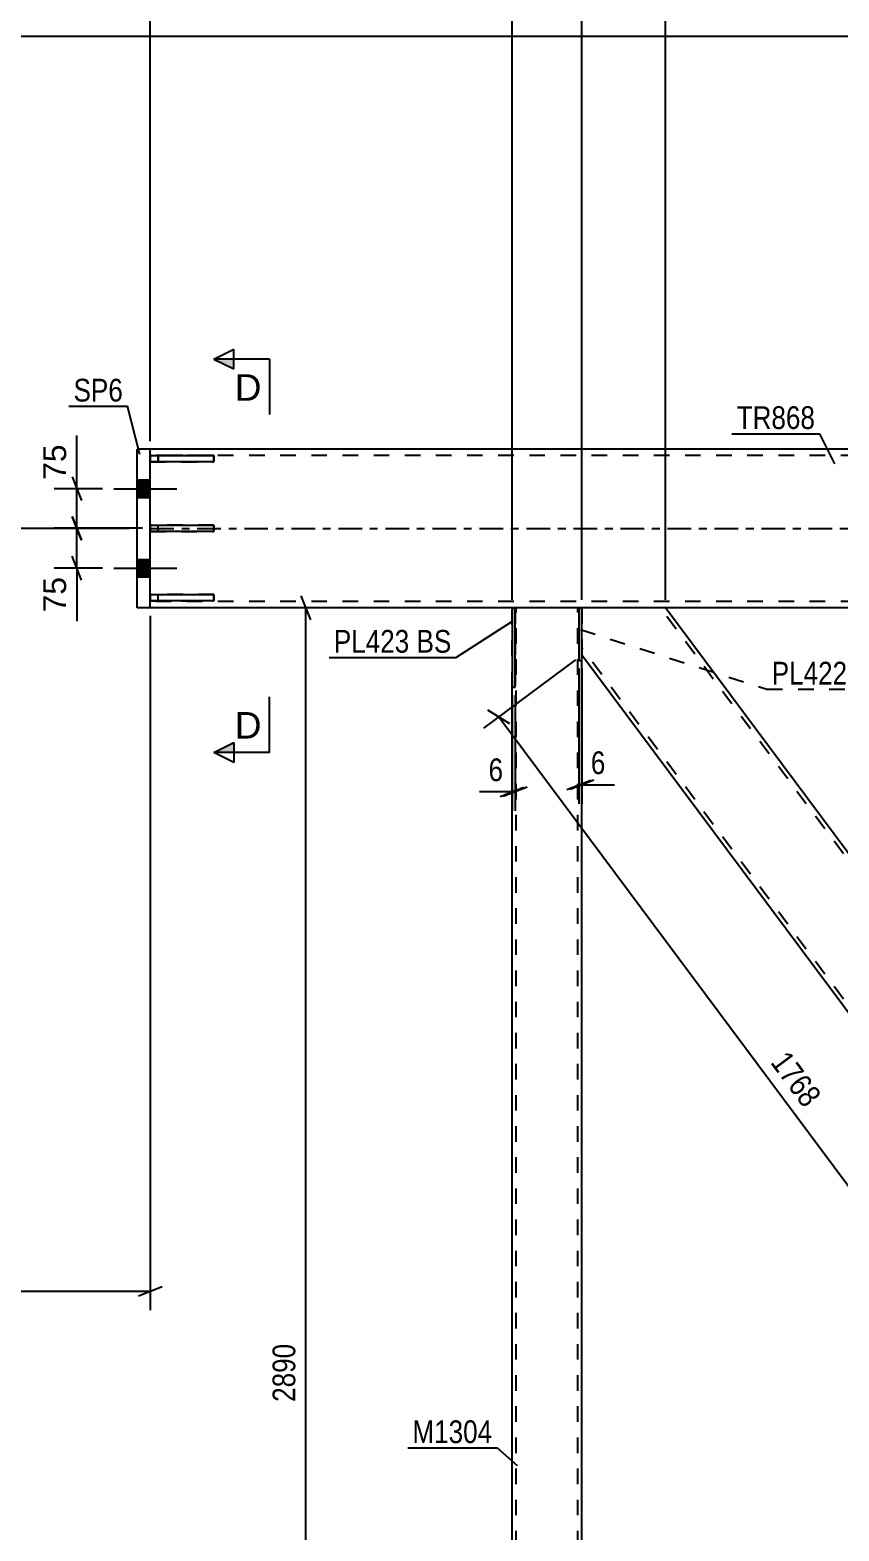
# Model space of a CAD drawing. Header units: millimetres. Extents: x -130 to 1059, y -611 to 230.
# Drawn here: x -15.1 to 86.7, y -126.3 to 62.8 of the extents above; entities that cross this region are included whole.
import ezdxf

# ---------------------------------------------------------------- set-up
doc = ezdxf.new("R2010")
doc.units = ezdxf.units.MM
doc.linetypes.add('DXK_LINE_DOT2', pattern=[3.9198, 1.9599, -1.9599])
doc.linetypes.add('DXK_LINE_DOT3', pattern=[5.9187, 2.979, -0.9799, 0.9799, -0.9799])
doc.styles.add('Arial', font='ARIAL.TTF', dxfattribs={"height": 0.2})
doc.styles.add('Arial Narrow', font='ARIALN.TTF', dxfattribs={"height": 0.2})

# ---------------------------------------------------------------- blocks, each defined once
blk = doc.blocks.new('Part-814407902-1594 - 1390')
at = {"color": 2, "linetype": 'Continuous'}
for p, q in [((-1.67, -10), (-1.67, 10)), ((0, 10), (-1.67, 10)), ((0, -10), (0, 10)), ((0, -10), (-1.67, -10))]:
    blk.add_line(p, q, dxfattribs=at)
blk = doc.blocks.new('Part-814407902-1664 - 1390')
at = {"color": 2, "linetype": 'Continuous'}
for p, q in [((125.77, 10), (0, 10)), ((45.54, -10), (0, -10)), ((53.94, -10), (45.94, -10)), ((118.27, -10), (64.83, -10))]:
    blk.add_line(p, q, dxfattribs=at)
at = {"color": 7, "linetype": 'DXK_LINE_DOT2'}
for p, q in [((0, -10), (0, 10)), ((998.27, 9.2), (0, 9.2)), ((998.27, -9.2), (0, -9.2)), ((45.94, -10), (45.54, -10)), ((64.83, -10), (53.94, -10))]:
    blk.add_line(p, q, dxfattribs=at)
at = {"color": 7, "linetype": 'DXK_LINE_DOT3'}
blk.add_line((0, 0), (998.27, 0), dxfattribs=at)
blk = doc.blocks.new('Part-814407902-1668 - 1390')
at = {"color": 2, "linetype": 'Continuous'}
for p, q in [((0, 0.42), (8, 0.42)), ((0, 0.42), (0, -0.38)), ((8, 0.42), (8, -0.38)), ((8, -0.38), (0, -0.38))]:
    blk.add_line(p, q, dxfattribs=at)
at = {"color": 7, "linetype": 'DXK_LINE_DOT2'}
blk.add_line((1, -0.38), (1, 0.42), dxfattribs=at)
blk = doc.blocks.new('Part-814407902-1669 - 1390')
at = {"color": 2, "linetype": 'Continuous'}
for p, q in [((0, 9.19), (8, 9.19)), ((0, 9.19), (0, 8.39)), ((8, 8.39), (0, 8.39)), ((8, 9.19), (8, 8.39))]:
    blk.add_line(p, q, dxfattribs=at)
at = {"color": 7, "linetype": 'DXK_LINE_DOT2'}
blk.add_line((1, 8.39), (1, 9.19), dxfattribs=at)
blk = doc.blocks.new('Part-814407902-1670 - 1390')
at = {"color": 2, "linetype": 'Continuous'}
for p, q in [((0, -9.14), (0, -8.34)), ((0, -8.34), (8, -8.34)), ((8, -9.14), (0, -9.14)), ((8, -8.34), (8, -9.14))]:
    blk.add_line(p, q, dxfattribs=at)
at = {"color": 7, "linetype": 'DXK_LINE_DOT2'}
blk.add_line((1, -9.14), (1, -8.34), dxfattribs=at)
blk = doc.blocks.new('Part-814407902-1671 - 1390')
at = {"color": 7, "linetype": 'DXK_LINE_DOT2'}
for p, q in [((8, 0.42), (0, 0.42)), ((0, 0.42), (0, -0.38)), ((1, -0.38), (1, 0.42)), ((8, -0.38), (8, 0.42)), ((0, -0.38), (8, -0.38))]:
    blk.add_line(p, q, dxfattribs=at)
blk = doc.blocks.new('Part-814407902-1672 - 1390')
at = {"color": 7, "linetype": 'DXK_LINE_DOT2'}
for p, q in [((8, 9.19), (0, 9.19)), ((0, 9.19), (0, 8.39)), ((0, 8.39), (8, 8.39)), ((1, 9.19), (1, 8.39)), ((8, 8.39), (8, 9.19))]:
    blk.add_line(p, q, dxfattribs=at)
blk = doc.blocks.new('Part-814407902-1673 - 1390')
at = {"color": 7, "linetype": 'DXK_LINE_DOT2'}
for p, q in [((8, -8.34), (0, -8.34)), ((0, -8.34), (0, -9.14)), ((0, -9.14), (8, -9.14)), ((1, -9.14), (1, -8.34)), ((8, -9.14), (8, -8.34))]:
    blk.add_line(p, q, dxfattribs=at)
blk = doc.blocks.new('Bolt-814407902-1803 - 1390')
at = {"linetype": 'Continuous'}
for points in [[(-1.67, 6.1), (-1.67, 3.9), (0, 3.9), (0, 6.1)], [(-1.67, 6.1), (-1.67, 3.9), (0, 3.9), (0, 6.1)], [(-1.67, -3.9), (-1.67, -6.1), (0, -6.1), (0, -3.9)], [(-1.67, -3.9), (-1.67, -6.1), (0, -6.1), (0, -3.9)]]:
    blk.add_hatch(color=1, dxfattribs=at).paths.add_polyline_path(points)
at = {"color": 1, "linetype": 'Continuous'}
for p, q in [((-1.67, 6.1), (0, 6.1)), ((-1.67, 6.1), (0, 6.1)), ((-4.6, 5), (3.33, 5)), ((-4.6, 5), (3.33, 5)), ((-1.67, 3.9), (0, 3.9)), ((-1.67, 3.9), (0, 3.9)), ((-4.6, -5), (3.33, -5)), ((-4.6, -5), (3.33, -5)), ((-1.67, -3.9), (0, -3.9)), ((-1.67, -3.9), (0, -3.9)), ((-1.67, -6.1), (0, -6.1)), ((-1.67, -6.1), (0, -6.1))]:
    blk.add_line(p, q, dxfattribs=at)
blk = doc.blocks.new('Part-814407902-1827 - 1390')
at = {"color": 7, "linetype": 'DXK_LINE_DOT2'}
for p, q in [((45.54, -10), (45.94, -10)), ((45.54, -10), (45.54, -20)), ((45.94, -10), (45.94, -20)), ((45.54, -20), (45.94, -20))]:
    blk.add_line(p, q, dxfattribs=at)
blk = doc.blocks.new('Part-814407902-1832 - 1390')
at = {"color": 2, "linetype": 'Continuous'}
for p, q in [((45.94, -10), (45.54, -10)), ((45.54, -10), (45.54, -20)), ((45.94, -20), (45.94, -10)), ((45.54, -20), (45.94, -20))]:
    blk.add_line(p, q, dxfattribs=at)
blk = doc.blocks.new('Part-814407902-1847 - 1390')
at = {"color": 2, "linetype": 'Continuous'}
for p, q in [((54.34, -10), (53.94, -10)), ((53.94, -10), (53.94, -16.62)), ((54.34, -16.62), (54.34, -10)), ((53.94, -16.62), (54.34, -16.62))]:
    blk.add_line(p, q, dxfattribs=at)
blk = doc.blocks.new('Part-814407902-1852 - 1390')
at = {"color": 7, "linetype": 'DXK_LINE_DOT2'}
for p, q in [((53.94, -10), (54.34, -10)), ((53.94, -10), (53.94, -16.62)), ((54.34, -10), (54.34, -16.62)), ((53.94, -16.62), (54.34, -16.62))]:
    blk.add_line(p, q, dxfattribs=at)
blk = doc.blocks.new('Part-814407902-1883 - 1390')
at = {"color": 7, "linetype": 'DXK_LINE_DOT2'}
for p, q in [((54.34, -10), (45.54, -10)), ((45.54, -20), (45.54, -10)), ((46.07, -202.67), (46.07, -10)), ((53.8, -202.67), (53.8, -10)), ((54.34, -16.62), (54.34, -10))]:
    blk.add_line(p, q, dxfattribs=at)
at = {"color": 2, "linetype": 'Continuous'}
for p, q in [((54.34, -196.04), (54.34, -16.62)), ((45.54, -192.67), (45.54, -20))]:
    blk.add_line(p, q, dxfattribs=at)
blk = doc.blocks.new('Part-814407902-1953 - 1390')
at = {"color": 2, "linetype": 'Continuous'}
for p, q in [((121.62, -106.33), (54.34, -196.71)), ((124.71, -110.48), (121.62, -106.33)), ((64.86, -202.67), (124.71, -122.28)), ((63.53, -202.67), (54.34, -202.67)), ((64.47, -202.67), (63.53, -202.67)), ((64.83, -202.67), (64.47, -202.67))]:
    blk.add_line(p, q, dxfattribs=at)
at = {"color": 7, "linetype": 'DXK_LINE_DOT2'}
for p, q in [((54.34, -197.6), (121.96, -106.78)), ((124.71, -122.28), (124.71, -110.48)), ((64.2, -202.67), (124.71, -121.39)), ((54.34, -196.71), (54.34, -202.67)), ((64.04, -202.67), (63.53, -202.67)), ((64.47, -202.67), (64.2, -202.67)), ((64.83, -202.67), (64.86, -202.67)), ((64.86, -202.67), (64.83, -202.67))]:
    blk.add_line(p, q, dxfattribs=at)
blk = doc.blocks.new('Part-814407902-1958 - 1390')
at = {"color": 2, "linetype": 'Continuous'}
for p, q in [((64.83, -10), (54.34, -10)), ((124.71, -90.38), (64.86, -10)), ((121.62, -106.33), (54.34, -15.96))]:
    blk.add_line(p, q, dxfattribs=at)
at = {"color": 7, "linetype": 'DXK_LINE_DOT2'}
for p, q in [((54.34, -15.96), (54.34, -10)), ((124.71, -91.28), (64.2, -10)), ((64.86, -10), (64.83, -10)), ((64.86, -10), (64.83, -10)), ((124.71, -109.58), (54.34, -15.06)), ((124.71, -110.48), (124.71, -90.38)), ((124.71, -110.48), (121.62, -106.33))]:
    blk.add_line(p, q, dxfattribs=at)
blk = doc.blocks.new('StraightDimension-814407902-27444 - 1390')
at = {"color": 7, "linetype": 'Continuous'}
for p, q in [((-9.85, 6.5), (-8.65, 3.5)), ((-6, 5), (-12.1, 5)), ((-9.25, 0.02), (-9.25, 5)), ((-1, 0.02), (-12.1, 0.02)), ((-8.65, -1.48), (-9.85, 1.52))]:
    blk.add_line(p, q, dxfattribs=at)
at = {"color": 0}
blk.add_wipeout([(-10, 11.17), (-14.2, 11.17), (-14.2, 5.52), (-10, 5.52)], dxfattribs=at)
at = {"color": 7, "linetype": 'Continuous'}
blk.add_line((-9.25, 5), (-9.25, 11.7), dxfattribs=at)
blk.add_line((-9.25, 5), (-9.25, 11.7), dxfattribs=at)
at = {"color": 3, "style": 'Arial'}
blk.add_text('75', height=2.865, rotation=90.0002, dxfattribs=at).set_placement((-10.6, 6.12))
blk = doc.blocks.new('StraightDimension-814407902-27504 - 1390')
at = {"color": 7, "linetype": 'Continuous'}
for p, q in [((20.2, -11.5), (19, -8.5)), ((44.54, -10), (16.75, -10)), ((19.6, -202.67), (19.6, -10))]:
    blk.add_line(p, q, dxfattribs=at)
at = {"color": 0}
blk.add_wipeout([(18.85, -102.08), (14.65, -102.08), (14.65, -110.59), (18.85, -110.59)], dxfattribs=at)
at = {"color": 3, "style": 'Arial Narrow'}
blk.add_text('2890', height=2.863, rotation=90.0002, dxfattribs=at).set_placement((18.25, -109.99))
blk = doc.blocks.new('StraightDimension-814407902-2146 - 1390')
at = {"color": 7, "linetype": 'Continuous'}
blk.add_line((-2.67, 0), (-69.39, 0), dxfattribs=at)
blk = doc.blocks.new('StraightDimension-814407902-2535 - 1390')
at = {"color": 7, "linetype": 'Continuous'}
for p, q in [((53.53, -16.55), (41.96, -25.17)), ((45.26, -24.59), (42.5, -22.9)), ((43.88, -23.74), (114.25, -118.26)), ((123.91, -111.07), (112.33, -119.69)), ((112.88, -117.42), (115.63, -119.11))]:
    blk.add_line(p, q, dxfattribs=at)
at = {"color": 0}
blk.add_wipeout([(82.21, -73.97), (85.58, -71.46), (80.5, -64.63), (77.13, -67.14)], dxfattribs=at)
at = {"color": 3, "style": 'Arial Narrow'}
blk.add_text('1768', height=2.863, rotation=-53.3309, dxfattribs=at).set_placement((77.97, -67.26))
blk = doc.blocks.new('StraightDimension-814407902-2554 - 1390')
at = {"color": 7, "linetype": 'Continuous'}
for p, q in [((120.82, -105.74), (111.73, -98.97)), ((113.6, -102.23), (114.43, -99.11)), ((46.73, -191.05), (114.02, -100.67)), ((53.53, -196.11), (44.45, -189.35)), ((47.15, -189.49), (46.32, -192.61))]:
    blk.add_line(p, q, dxfattribs=at)
at = {"color": 0}
blk.add_wipeout([(82.32, -142), (78.95, -139.49), (73.86, -146.32), (77.23, -148.83)], dxfattribs=at)
at = {"color": 3, "style": 'Arial Narrow'}
blk.add_text('1690', height=2.863, rotation=53.3309, dxfattribs=at).set_placement((77.11, -147.99))
blk = doc.blocks.new('StraightDimension-814407902-2780 - 1390')
at = {"color": 7, "linetype": 'Continuous'}
blk.add_line((128.11, 61.95), (-78.78, 61.95), dxfattribs=at)
blk = doc.blocks.new('StraightDimension-814407902-27445 - 1390')
at = {"color": 7, "linetype": 'Continuous'}
for p, q in [((-1, 0.02), (-12.1, 0.02)), ((-9.85, 1.52), (-8.65, -1.48)), ((-9.25, -5), (-9.25, 0.02)), ((-8.65, -6.5), (-9.85, -3.5)), ((-6, -5), (-12.1, -5))]:
    blk.add_line(p, q, dxfattribs=at)
at = {"color": 0}
blk.add_wipeout([(-10, -5.53), (-14.2, -5.53), (-14.2, -11.17), (-10, -11.17)], dxfattribs=at)
at = {"color": 7, "linetype": 'Continuous'}
blk.add_line((-9.25, -5), (-9.25, -11.7), dxfattribs=at)
blk.add_line((-9.25, -5), (-9.25, -11.7), dxfattribs=at)
at = {"color": 3, "style": 'Arial'}
blk.add_text('75', height=2.865, rotation=90.0002, dxfattribs=at).set_placement((-10.6, -10.57))
blk = doc.blocks.new('StraightDimension-814407902-27470 - 1390')
at = {"color": 7, "linetype": 'Continuous'}
for p, q in [((45.54, -21), (45.54, -35.58)), ((45.94, -21), (45.94, -35.58)), ((44.04, -33.78), (47.04, -32.58)), ((47.44, -32.58), (44.44, -33.78)), ((45.54, -33.18), (45.94, -33.18))]:
    blk.add_line(p, q, dxfattribs=at)
at = {"color": 0}
blk.add_wipeout([(45.01, -32.43), (45.01, -28.23), (41.98, -28.23), (41.98, -32.43)], dxfattribs=at)
at = {"color": 7, "linetype": 'Continuous'}
blk.add_line((45.54, -33.18), (41.46, -33.18), dxfattribs=at)
blk.add_line((45.54, -33.18), (41.46, -33.18), dxfattribs=at)
at = {"color": 3, "style": 'Arial Narrow'}
blk.add_text('6', height=2.86, dxfattribs=at).set_placement((42.58, -31.83))
blk = doc.blocks.new('StraightDimension-814407902-27487 - 1390')
at = {"color": 7, "linetype": 'Continuous'}
for p, q in [((53.94, -17.62), (53.94, -34.69)), ((54.34, -17.62), (54.34, -34.69)), ((52.44, -32.89), (55.44, -31.69)), ((55.84, -31.69), (52.84, -32.89)), ((53.94, -32.29), (54.34, -32.29))]:
    blk.add_line(p, q, dxfattribs=at)
at = {"color": 0}
blk.add_wipeout([(57.89, -31.54), (57.89, -27.34), (54.86, -27.34), (54.86, -31.54)], dxfattribs=at)
at = {"color": 7, "linetype": 'Continuous'}
blk.add_line((54.34, -32.29), (58.42, -32.29), dxfattribs=at)
blk.add_line((54.34, -32.29), (58.42, -32.29), dxfattribs=at)
at = {"color": 3, "style": 'Arial Narrow'}
blk.add_text('6', height=2.86, dxfattribs=at).set_placement((55.46, -30.94))
blk = doc.blocks.new('StraightDimension-814407902-27566 - 1390')
at = {"color": 7, "linetype": 'Continuous'}
for p, q in [((0, -11), (0, -98.46)), ((-40, -96.06), (0, -96.06)), ((-1.5, -96.66), (1.5, -95.46))]:
    blk.add_line(p, q, dxfattribs=at)
blk = doc.blocks.new('StraightDimension-814407902-34207 - 1390')
at = {"color": 7, "linetype": 'Continuous'}
for p, q in [((64.86, -9), (64.86, 82.48)), ((124.71, -9), (124.71, 79.81)), ((66.36, 71.8), (63.36, 70.6)), ((64.86, 71.2), (124.71, 71.2)), ((123.21, 70.6), (126.21, 71.8))]:
    blk.add_line(p, q, dxfattribs=at)
at = {"color": 0, "linetype": 'Continuous'}
blk.add_wipeout([(124.11, 80.41), (119.91, 80.41), (119.91, 71.9), (124.11, 71.9)], dxfattribs=at)
at = {"color": 0}
blk.add_wipeout([(98.13, 71.95), (98.13, 76.15), (91.44, 76.15), (91.44, 71.95)], dxfattribs=at)
at = {"color": 3, "linetype": 'Continuous', "style": 'Arial Narrow'}
blk.add_text('1871', height=2.863, rotation=90.0002, dxfattribs=at).set_placement((123.51, 72.5))
at = {"color": 3, "style": 'Arial Narrow'}
blk.add_text('898', height=2.863, dxfattribs=at).set_placement((92.04, 72.55))
blk = doc.blocks.new('StraightDimension-814407902-34208 - 1390')
at = {"color": 7, "linetype": 'Continuous'}
for p, q in [((54.34, -9), (54.34, 82.48)), ((64.86, -9), (64.86, 82.48)), ((52.84, 70.6), (55.84, 71.8)), ((54.34, 71.2), (64.86, 71.2)), ((66.36, 71.8), (63.36, 70.6))]:
    blk.add_line(p, q, dxfattribs=at)
at = {"color": 0}
blk.add_wipeout([(62.94, 71.95), (62.94, 76.15), (56.26, 76.15), (56.26, 71.95)], dxfattribs=at)
at = {"color": 0, "linetype": 'Continuous'}
blk.add_wipeout([(64.26, 83.08), (60.06, 83.08), (60.06, 76.4), (64.26, 76.4)], dxfattribs=at)
at = {"color": 3, "linetype": 'Continuous', "style": 'Arial Narrow'}
blk.add_text('973', height=2.863, rotation=90.0002, dxfattribs=at).set_placement((63.66, 77))
at = {"color": 3, "style": 'Arial Narrow'}
blk.add_text('158', height=2.863, dxfattribs=at).set_placement((56.86, 72.55))
blk = doc.blocks.new('StraightDimension-814407902-34209 - 1390')
at = {"color": 7, "linetype": 'Continuous'}
for p, q in [((54.34, -9), (54.34, 82.48)), ((45.54, -9), (45.54, 77.98)), ((44.04, 70.6), (47.04, 71.8)), ((45.54, 71.2), (54.34, 71.2)), ((55.84, 71.8), (52.84, 70.6))]:
    blk.add_line(p, q, dxfattribs=at)
at = {"color": 0}
blk.add_wipeout([(53.28, 71.95), (53.28, 76.15), (46.59, 76.15), (46.59, 71.95)], dxfattribs=at)
at = {"color": 0, "linetype": 'Continuous'}
blk.add_wipeout([(53.74, 83.08), (49.54, 83.08), (49.54, 76.4), (53.74, 76.4)], dxfattribs=at)
at = {"color": 3, "linetype": 'Continuous', "style": 'Arial Narrow'}
blk.add_text('815', height=2.863, rotation=90.0002, dxfattribs=at).set_placement((53.14, 77))
at = {"color": 3, "style": 'Arial Narrow'}
blk.add_text('132', height=2.863, dxfattribs=at).set_placement((47.19, 72.55))
blk = doc.blocks.new('StraightDimension-814407902-34210 - 1390')
at = {"color": 7, "linetype": 'Continuous'}
for p, q in [((45.54, -9), (45.54, 77.98)), ((0, 11), (0, 74.33)), ((1.5, 71.8), (-1.5, 70.6)), ((0, 71.2), (45.54, 71.2)), ((44.04, 70.6), (47.04, 71.8))]:
    blk.add_line(p, q, dxfattribs=at)
at = {"color": 0, "linetype": 'Continuous'}
for points in [[(44.94, 78.58), (40.74, 78.58), (40.74, 71.9), (44.94, 71.9)], [(-0.6, 74.93), (-4.8, 74.93), (-4.8, 71.9), (-0.6, 71.9)]]:
    blk.add_wipeout(points, dxfattribs=at)
at = {"color": 0}
blk.add_wipeout([(26.11, 71.95), (26.11, 76.15), (19.43, 76.15), (19.43, 71.95)], dxfattribs=at)
at = {"color": 3, "linetype": 'Continuous', "style": 'Arial Narrow'}
for s, height, p in [('683', 2.863, (44.34, 72.5)), ('0', 2.86, (-1.2, 72.5))]:
    blk.add_text(s, height=height, rotation=90.0002, dxfattribs=at).set_placement(p)
at = {"color": 3, "style": 'Arial Narrow'}
blk.add_text('683', height=2.863, dxfattribs=at).set_placement((20.03, 72.55))
blk = doc.blocks.new('Mark-814407902-1590 - 1390')
at = {"color": 0}
blk.add_wipeout([(-3.45, 15.98), (-3.45, 18.98), (-9.66, 18.98), (-9.66, 15.98)], dxfattribs=at)
blk.add_wipeout([(-3.45, 15.98), (-3.45, 18.98), (-9.66, 18.98), (-9.66, 15.98)], dxfattribs=at)
at = {"color": 30, "linetype": 'Continuous'}
for p in [(-10.26, 15.38), (-1.31, 9.32)]:
    blk.add_line(p, (-2.85, 15.38), dxfattribs=at)
at = {"color": 3, "style": 'Arial Narrow'}
blk.add_text('SP6', height=2.863, dxfattribs=at).set_placement((-9.66, 15.98))
blk = doc.blocks.new('Mark-814407902-1660 - 1390')
at = {"color": 0}
blk.add_wipeout([(83.69, 12.52), (83.69, 15.52), (73.82, 15.52), (73.82, 12.52)], dxfattribs=at)
blk.add_wipeout([(83.69, 12.52), (83.69, 15.52), (73.82, 15.52), (73.82, 12.52)], dxfattribs=at)
at = {"color": 30, "linetype": 'Continuous'}
for p in [(73.22, 11.92), (86.16, 8.13)]:
    blk.add_line(p, (84.29, 11.92), dxfattribs=at)
at = {"color": 3, "style": 'Arial Narrow'}
blk.add_text('TR868', height=2.863, dxfattribs=at).set_placement((73.82, 12.52))
blk = doc.blocks.new('Mark-814407902-1879 - 1390')
at = {"color": 0}
blk.add_wipeout([(43.05, -115.19), (43.05, -112.19), (33, -112.19), (33, -115.19)], dxfattribs=at)
blk.add_wipeout([(43.05, -115.19), (43.05, -112.19), (33, -112.19), (33, -115.19)], dxfattribs=at)
at = {"color": 30, "linetype": 'Continuous'}
for p in [(32.4, -115.79), (46.21, -118.03)]:
    blk.add_line(p, (43.65, -115.79), dxfattribs=at)
at = {"color": 3, "style": 'Arial Narrow'}
blk.add_text('M1304', height=2.863, dxfattribs=at).set_placement((33, -115.19))
blk = doc.blocks.new('SectionMark-814407902-3253 - 1390')
at = {"color": 6, "linetype": 'Continuous'}
for p, q in [((8, 21.33), (10.5, 22.58)), ((15, 21.33), (8, 21.33)), ((15, 21.33), (15, 14.33)), ((15, -28.21), (15, -21.21)), ((15, -28.21), (8, -28.21)), ((10.5, -29.46), (8, -28.21))]:
    blk.add_line(p, q, dxfattribs=at)
at = {"color": 0, "linetype": 'Continuous'}
for points in [[(14, 16.08), (14, 19.58), (10.63, 19.58), (10.63, 16.08)], [(14, -26.46), (14, -22.96), (10.63, -22.96), (10.63, -26.46)]]:
    blk.add_wipeout(points, dxfattribs=at)
at = {"linetype": 'Continuous'}
for points in [[(10.5, 21.33), (10.5, 20.08), (8, 21.33)], [(10.5, -26.96), (10.5, -28.21), (8, -28.21)]]:
    blk.add_hatch(color=6, dxfattribs=at).paths.add_polyline_path(points)
at = {"color": 6, "linetype": 'Continuous'}
for p, q in [((8, 21.33), (10.5, 20.08)), ((10.5, 20.08), (10.5, 22.58)), ((8, -28.21), (10.5, -26.96)), ((10.5, -26.96), (10.5, -29.46))]:
    blk.add_line(p, q, dxfattribs=at)
at = {"color": 3, "linetype": 'Continuous', "style": 'Arial'}
for p in [(10.63, 16.08), (10.63, -26.46)]:
    blk.add_text('D', height=3.34, dxfattribs=at).set_placement(p)
blk = doc.blocks.new('MarkSet-814407902-3325 - 1390')
at = {"color": 0}
blk.add_wipeout([(32.62, -15.65), (32.62, -12.65), (23.11, -12.65), (23.11, -15.65)], dxfattribs=at)
blk.add_wipeout([(32.62, -15.65), (32.62, -12.65), (23.11, -12.65), (23.11, -15.65)], dxfattribs=at)
at = {"color": 3, "style": 'Arial Narrow'}
blk.add_text('PL423', height=2.863, dxfattribs=at).set_placement((23.11, -15.65))
at = {"color": 0}
blk.add_wipeout([(37.9, -15.65), (37.9, -12.65), (33.52, -12.65), (33.52, -15.65)], dxfattribs=at)
blk.add_wipeout([(37.9, -15.65), (37.9, -12.65), (33.52, -12.65), (33.52, -15.65)], dxfattribs=at)
at = {"color": 30, "linetype": 'Continuous'}
for p in [(45.54, -11.73), (22.51, -16.25)]:
    blk.add_line(p, (38.5, -16.25), dxfattribs=at)
at = {"color": 3, "style": 'Arial Narrow'}
blk.add_text('BS', height=2.863, dxfattribs=at).set_placement((33.52, -15.65))
blk = doc.blocks.new('MarkSet-814407902-3356 - 1390')
at = {"color": 0}
blk.add_wipeout([(87.73, -19.66), (87.73, -16.66), (78.23, -16.66), (78.23, -19.66)], dxfattribs=at)
blk.add_wipeout([(87.73, -19.66), (87.73, -16.66), (78.23, -16.66), (78.23, -19.66)], dxfattribs=at)
at = {"color": 30, "linetype": 'DXK_LINE_DOT2'}
blk.add_line((54.15, -12.73), (77.63, -20.26), dxfattribs=at)
at = {"color": 3, "style": 'Arial Narrow'}
blk.add_text('PL422', height=2.863, dxfattribs=at).set_placement((78.23, -19.66))
at = {"color": 0}
blk.add_wipeout([(93.02, -19.66), (93.02, -16.66), (88.63, -16.66), (88.63, -19.66)], dxfattribs=at)
blk.add_wipeout([(93.02, -19.66), (93.02, -16.66), (88.63, -16.66), (88.63, -19.66)], dxfattribs=at)
at = {"color": 30, "linetype": 'DXK_LINE_DOT2'}
blk.add_line((77.63, -20.26), (93.62, -20.26), dxfattribs=at)
at = {"color": 3, "style": 'Arial Narrow'}
blk.add_text('BS', height=2.863, dxfattribs=at).set_placement((88.63, -19.66))

msp = doc.modelspace()

# ---------------------------------------------------------------- block references
for name in ['Part-814407902-1664 - 1390', 'Part-814407902-1594 - 1390', 'Part-814407902-1669 - 1390', 'Part-814407902-1672 - 1390', 'Bolt-814407902-1803 - 1390', 'Part-814407902-1668 - 1390', 'Part-814407902-1671 - 1390', 'Part-814407902-1670 - 1390', 'Part-814407902-1673 - 1390', 'Part-814407902-1827 - 1390', 'Part-814407902-1832 - 1390', 'Part-814407902-1883 - 1390', 'Part-814407902-1847 - 1390', 'Part-814407902-1852 - 1390', 'Part-814407902-1958 - 1390', 'Part-814407902-1953 - 1390']:
    msp.add_blockref(name, (0, 0))

# ---------------------------------------------------------------- next in the draw order: block references
for name in ['StraightDimension-814407902-27444 - 1390', 'StraightDimension-814407902-27504 - 1390']:
    msp.add_blockref(name, (0, 0))

# ---------------------------------------------------------------- next in the draw order: block references
for name in ['StraightDimension-814407902-2146 - 1390', 'StraightDimension-814407902-2535 - 1390']:
    msp.add_blockref(name, (0, 0))

# ---------------------------------------------------------------- next in the draw order: block references
msp.add_blockref('StraightDimension-814407902-2554 - 1390', (0, 0))

# ---------------------------------------------------------------- next in the draw order: block references
msp.add_blockref('StraightDimension-814407902-2780 - 1390', (0, 0))

# ---------------------------------------------------------------- next in the draw order: block references
for name in ['StraightDimension-814407902-34207 - 1390', 'StraightDimension-814407902-27445 - 1390', 'MarkSet-814407902-3325 - 1390', 'StraightDimension-814407902-27487 - 1390', 'StraightDimension-814407902-27470 - 1390', 'Mark-814407902-1879 - 1390']:
    msp.add_blockref(name, (0, 0))

# ---------------------------------------------------------------- next in the draw order: block references
for name in ['StraightDimension-814407902-34208 - 1390', 'Mark-814407902-1660 - 1390', 'StraightDimension-814407902-27566 - 1390', 'MarkSet-814407902-3356 - 1390']:
    msp.add_blockref(name, (0, 0))

# ---------------------------------------------------------------- next in the draw order: block references
msp.add_blockref('StraightDimension-814407902-34209 - 1390', (0, 0))

# ---------------------------------------------------------------- next in the draw order: block references
msp.add_blockref('StraightDimension-814407902-34210 - 1390', (0, 0))

# ---------------------------------------------------------------- next in the draw order: block references
for name in ['SectionMark-814407902-3253 - 1390', 'Mark-814407902-1590 - 1390']:
    msp.add_blockref(name, (0, 0))

doc.saveas('drawing.dxf')
